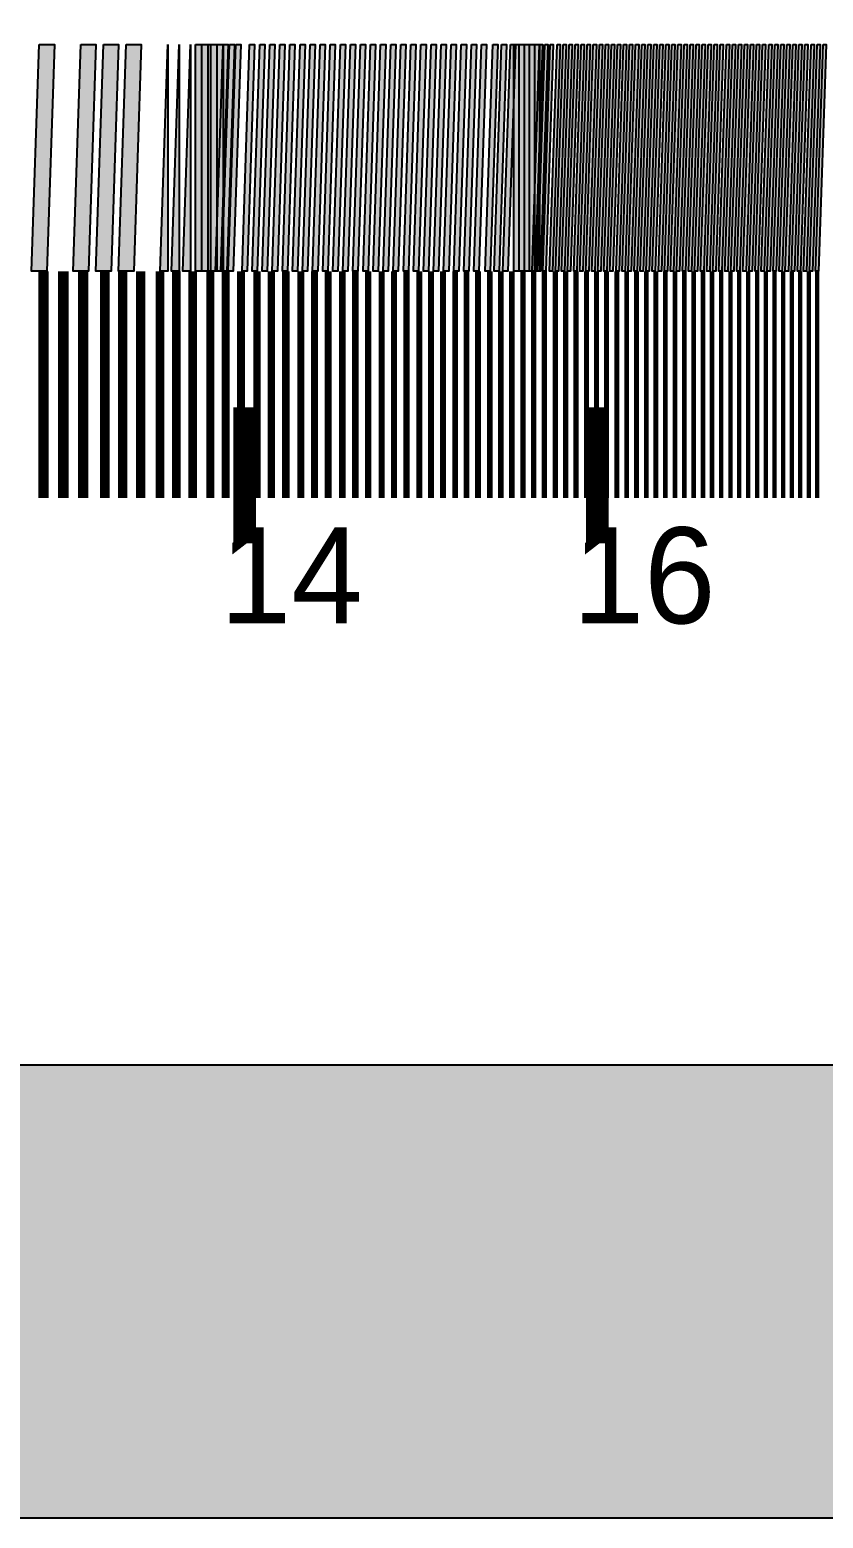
# Model space of a CAD drawing. Header units: millimetres. Extents: x 0 to 420, y 0 to 297.
# Drawn here: x 165.7 to 209, y 0 to 81.2 of the extents above; entities that cross this region are included whole.
import ezdxf

# ---------------------------------------------------------------- set-up
doc = ezdxf.new("R2010")
doc.units = ezdxf.units.MM
for name, color, linetype in [('FRAME', 7, 'Continuous'), ('GLUE', 1, 'Continuous'), ('LABELS', 7, 'Continuous'), ('PERIPHERY', 7, 'Continuous')]:
    doc.layers.add(name, color=color, linetype=linetype)

msp = doc.modelspace()

# ---------------------------------------------------------------- hatches: boundary and pattern name
at = {"layer": 'FRAME', "true_color": 0x000000}
h = msp.add_hatch(color=7, dxfattribs=at)
h.dxf.hatch_style = 1
h.paths.add_polyline_path([(0, 24.75), (250.753, 24.75), (250.753, 0), (0, 0), (0, 24.75)])
at = {"layer": 'PERIPHERY', "true_color": 0x000000}
h = msp.add_hatch(color=7, dxfattribs=at)
h.dxf.hatch_style = 1
h.paths.add_polyline_path([(166.172, 80.438), (166.997, 80.438), (166.584, 68.062), (165.759, 68.062), (166.172, 80.438)])
h = msp.add_hatch(color=7, dxfattribs=at)
h.dxf.hatch_style = 1
h.paths.add_polyline_path([(168.441, 80.438), (169.266, 80.438), (168.853, 68.062), (168.028, 68.062), (168.441, 80.438)])
h = msp.add_hatch(color=7, dxfattribs=at)
h.dxf.hatch_style = 1
h.paths.add_polyline_path([(169.678, 80.438), (170.503, 80.438), (170.091, 68.062), (169.266, 68.062), (169.678, 80.438)])
h = msp.add_hatch(color=7, dxfattribs=at)
h.dxf.hatch_style = 1
h.paths.add_polyline_path([(170.916, 80.438), (171.741, 80.438), (171.328, 68.062), (170.503, 68.062), (170.916, 80.438)])
h = msp.add_hatch(color=7, dxfattribs=at)
h.dxf.hatch_style = 1
h.paths.add_polyline_path([(173.184, 80.438), (173.184, 68.062), (172.772, 68.062), (173.184, 80.438)])
h = msp.add_hatch(color=7, dxfattribs=at)
h.dxf.hatch_style = 1
h.paths.add_polyline_path([(173.803, 80.438), (173.803, 68.062), (173.391, 68.062), (173.803, 80.438)])
h = msp.add_hatch(color=7, dxfattribs=at)
h.dxf.hatch_style = 1
h.paths.add_polyline_path([(174.422, 80.438), (174.422, 68.062), (174.009, 68.062), (174.422, 80.438)])
h = msp.add_hatch(color=7, dxfattribs=at)
h.dxf.hatch_style = 1
h.paths.add_polyline_path([(174.697, 80.438), (175.522, 80.438), (175.522, 68.062), (174.697, 68.062), (174.697, 80.438)])
h = msp.add_hatch(color=7, dxfattribs=at)
h.dxf.hatch_style = 1
h.paths.add_polyline_path([(175.041, 80.438), (175.866, 80.438), (175.866, 68.062), (175.041, 68.062), (175.041, 80.438)])
h = msp.add_hatch(color=7, dxfattribs=at)
h.dxf.hatch_style = 1
h.paths.add_polyline_path([(175.384, 80.438), (176.209, 80.438), (176.209, 68.062), (175.384, 68.062), (175.384, 80.438)])
h = msp.add_hatch(color=7, dxfattribs=at)
h.dxf.hatch_style = 1
h.paths.add_polyline_path([(176.209, 80.438), (176.484, 80.438), (176.072, 68.062), (175.797, 68.062), (176.209, 80.438)])
h = msp.add_hatch(color=7, dxfattribs=at)
h.dxf.hatch_style = 1
h.paths.add_polyline_path([(176.553, 80.438), (176.828, 80.438), (176.416, 68.062), (176.141, 68.062), (176.553, 80.438)])
h = msp.add_hatch(color=7, dxfattribs=at)
h.dxf.hatch_style = 1
h.paths.add_polyline_path([(176.897, 80.438), (177.172, 80.438), (176.759, 68.062), (176.484, 68.062), (176.897, 80.438)])
h = msp.add_hatch(color=7, dxfattribs=at)
h.dxf.hatch_style = 1
h.paths.add_polyline_path([(177.653, 80.438), (177.928, 80.438), (177.515, 68.062), (177.24, 68.062), (177.653, 80.438)])
h = msp.add_hatch(color=7, dxfattribs=at)
h.dxf.hatch_style = 1
h.paths.add_polyline_path([(178.203, 80.438), (178.478, 80.438), (178.065, 68.062), (177.79, 68.062), (178.203, 80.438)])
h = msp.add_hatch(color=7, dxfattribs=at)
h.dxf.hatch_style = 1
h.paths.add_polyline_path([(178.753, 80.438), (179.028, 80.438), (178.615, 68.062), (178.34, 68.062), (178.753, 80.438)])
h = msp.add_hatch(color=7, dxfattribs=at)
h.dxf.hatch_style = 1
h.paths.add_polyline_path([(179.303, 80.438), (179.578, 80.438), (179.166, 68.062), (178.89, 68.062), (179.303, 80.438)])
h = msp.add_hatch(color=7, dxfattribs=at)
h.dxf.hatch_style = 1
h.paths.add_polyline_path([(179.853, 80.438), (180.128, 80.438), (179.716, 68.062), (179.441, 68.062), (179.853, 80.438)])
h = msp.add_hatch(color=7, dxfattribs=at)
h.dxf.hatch_style = 1
h.paths.add_polyline_path([(180.403, 80.438), (180.678, 80.438), (180.266, 68.062), (179.991, 68.062), (180.403, 80.438)])
h = msp.add_hatch(color=7, dxfattribs=at)
h.dxf.hatch_style = 1
h.paths.add_polyline_path([(180.953, 80.438), (181.228, 80.438), (180.816, 68.062), (180.541, 68.062), (180.953, 80.438)])
h = msp.add_hatch(color=7, dxfattribs=at)
h.dxf.hatch_style = 1
h.paths.add_polyline_path([(181.503, 80.438), (181.778, 80.438), (181.366, 68.062), (181.091, 68.062), (181.503, 80.438)])
h = msp.add_hatch(color=7, dxfattribs=at)
h.dxf.hatch_style = 1
h.paths.add_polyline_path([(182.054, 80.438), (182.329, 80.438), (181.916, 68.062), (181.641, 68.062), (182.054, 80.438)])
h = msp.add_hatch(color=7, dxfattribs=at)
h.dxf.hatch_style = 1
h.paths.add_polyline_path([(182.604, 80.438), (182.879, 80.438), (182.466, 68.062), (182.191, 68.062), (182.604, 80.438)])
h = msp.add_hatch(color=7, dxfattribs=at)
h.dxf.hatch_style = 1
h.paths.add_polyline_path([(183.154, 80.438), (183.429, 80.438), (183.016, 68.062), (182.741, 68.062), (183.154, 80.438)])
h = msp.add_hatch(color=7, dxfattribs=at)
h.dxf.hatch_style = 1
h.paths.add_polyline_path([(183.704, 80.438), (183.979, 80.438), (183.566, 68.062), (183.291, 68.062), (183.704, 80.438)])
h = msp.add_hatch(color=7, dxfattribs=at)
h.dxf.hatch_style = 1
h.paths.add_polyline_path([(184.254, 80.438), (184.529, 80.438), (184.116, 68.062), (183.841, 68.062), (184.254, 80.438)])
h = msp.add_hatch(color=7, dxfattribs=at)
h.dxf.hatch_style = 1
h.paths.add_polyline_path([(184.803, 80.438), (185.078, 80.438), (184.666, 68.062), (184.391, 68.062), (184.803, 80.438)])
h = msp.add_hatch(color=7, dxfattribs=at)
h.dxf.hatch_style = 1
h.paths.add_polyline_path([(185.353, 80.438), (185.628, 80.438), (185.216, 68.062), (184.941, 68.062), (185.353, 80.438)])
h = msp.add_hatch(color=7, dxfattribs=at)
h.dxf.hatch_style = 1
h.paths.add_polyline_path([(185.904, 80.438), (186.179, 80.438), (185.766, 68.062), (185.491, 68.062), (185.904, 80.438)])
h = msp.add_hatch(color=7, dxfattribs=at)
h.dxf.hatch_style = 1
h.paths.add_polyline_path([(186.454, 80.438), (186.729, 80.438), (186.316, 68.062), (186.041, 68.062), (186.454, 80.438)])
h = msp.add_hatch(color=7, dxfattribs=at)
h.dxf.hatch_style = 1
h.paths.add_polyline_path([(187.004, 80.438), (187.279, 80.438), (186.866, 68.062), (186.591, 68.062), (187.004, 80.438)])
h = msp.add_hatch(color=7, dxfattribs=at)
h.dxf.hatch_style = 1
h.paths.add_polyline_path([(187.554, 80.438), (187.829, 80.438), (187.416, 68.062), (187.141, 68.062), (187.554, 80.438)])
h = msp.add_hatch(color=7, dxfattribs=at)
h.dxf.hatch_style = 1
h.paths.add_polyline_path([(188.104, 80.438), (188.379, 80.438), (187.966, 68.062), (187.691, 68.062), (188.104, 80.438)])
h = msp.add_hatch(color=7, dxfattribs=at)
h.dxf.hatch_style = 1
h.paths.add_polyline_path([(188.654, 80.438), (188.929, 80.438), (188.516, 68.062), (188.241, 68.062), (188.654, 80.438)])
h = msp.add_hatch(color=7, dxfattribs=at)
h.dxf.hatch_style = 1
h.paths.add_polyline_path([(189.204, 80.438), (189.479, 80.438), (189.066, 68.062), (188.791, 68.062), (189.204, 80.438)])
h = msp.add_hatch(color=7, dxfattribs=at)
h.dxf.hatch_style = 1
h.paths.add_polyline_path([(189.753, 80.438), (190.029, 80.438), (189.616, 68.062), (189.341, 68.062), (189.753, 80.438)])
h = msp.add_hatch(color=7, dxfattribs=at)
h.dxf.hatch_style = 1
h.paths.add_polyline_path([(190.303, 80.438), (190.578, 80.438), (190.166, 68.062), (189.891, 68.062), (190.303, 80.438)])
h = msp.add_hatch(color=7, dxfattribs=at)
h.dxf.hatch_style = 1
h.paths.add_polyline_path([(190.923, 80.438), (191.198, 80.438), (190.785, 68.062), (190.51, 68.062), (190.923, 80.438)])
h = msp.add_hatch(color=7, dxfattribs=at)
h.dxf.hatch_style = 1
h.paths.add_polyline_path([(191.404, 80.438), (191.679, 80.438), (191.266, 68.062), (190.991, 68.062), (191.404, 80.438)])
h = msp.add_hatch(color=7, dxfattribs=at)
h.dxf.hatch_style = 1
h.paths.add_polyline_path([(191.885, 80.438), (192.16, 80.438), (191.747, 68.062), (191.472, 68.062), (191.885, 80.438)])
h = msp.add_hatch(color=7, dxfattribs=at)
h.dxf.hatch_style = 1
h.paths.add_polyline_path([(192.077, 80.438), (192.902, 80.438), (192.902, 68.062), (192.077, 68.062), (192.077, 80.438)])
h = msp.add_hatch(color=7, dxfattribs=at)
h.dxf.hatch_style = 1
h.paths.add_polyline_path([(192.366, 80.438), (193.191, 80.438), (193.191, 68.062), (192.366, 68.062), (192.366, 80.438)])
h = msp.add_hatch(color=7, dxfattribs=at)
h.dxf.hatch_style = 1
h.paths.add_polyline_path([(192.655, 80.438), (193.479, 80.438), (193.479, 68.062), (192.655, 68.062), (192.655, 80.438)])
h = msp.add_hatch(color=7, dxfattribs=at)
h.dxf.hatch_style = 1
h.paths.add_polyline_path([(193.479, 80.438), (193.644, 80.438), (193.232, 68.062), (193.067, 68.062), (193.479, 80.438)])
h = msp.add_hatch(color=7, dxfattribs=at)
h.dxf.hatch_style = 1
h.paths.add_polyline_path([(193.768, 80.438), (193.933, 80.438), (193.521, 68.062), (193.356, 68.062), (193.768, 80.438)])
h = msp.add_hatch(color=7, dxfattribs=at)
h.dxf.hatch_style = 1
h.paths.add_polyline_path([(194.057, 80.438), (194.222, 80.438), (193.81, 68.062), (193.645, 68.062), (194.057, 80.438)])
h = msp.add_hatch(color=7, dxfattribs=at)
h.dxf.hatch_style = 1
h.paths.add_polyline_path([(194.428, 80.438), (194.593, 80.438), (194.181, 68.062), (194.016, 68.062), (194.428, 80.438)])
h = msp.add_hatch(color=7, dxfattribs=at)
h.dxf.hatch_style = 1
h.paths.add_polyline_path([(194.758, 80.438), (194.923, 80.438), (194.511, 68.062), (194.346, 68.062), (194.758, 80.438)])
h = msp.add_hatch(color=7, dxfattribs=at)
h.dxf.hatch_style = 1
h.paths.add_polyline_path([(195.088, 80.438), (195.253, 80.438), (194.841, 68.062), (194.676, 68.062), (195.088, 80.438)])
h = msp.add_hatch(color=7, dxfattribs=at)
h.dxf.hatch_style = 1
h.paths.add_polyline_path([(195.418, 80.438), (195.583, 80.438), (195.171, 68.062), (195.006, 68.062), (195.418, 80.438)])
h = msp.add_hatch(color=7, dxfattribs=at)
h.dxf.hatch_style = 1
h.paths.add_polyline_path([(195.748, 80.438), (195.913, 80.438), (195.501, 68.062), (195.336, 68.062), (195.748, 80.438)])
h = msp.add_hatch(color=7, dxfattribs=at)
h.dxf.hatch_style = 1
h.paths.add_polyline_path([(196.078, 80.438), (196.243, 80.438), (195.831, 68.062), (195.666, 68.062), (196.078, 80.438)])
h = msp.add_hatch(color=7, dxfattribs=at)
h.dxf.hatch_style = 1
h.paths.add_polyline_path([(196.408, 80.438), (196.573, 80.438), (196.16, 68.062), (195.995, 68.062), (196.408, 80.438)])
h = msp.add_hatch(color=7, dxfattribs=at)
h.dxf.hatch_style = 1
h.paths.add_polyline_path([(196.738, 80.438), (196.903, 80.438), (196.49, 68.062), (196.325, 68.062), (196.738, 80.438)])
h = msp.add_hatch(color=7, dxfattribs=at)
h.dxf.hatch_style = 1
h.paths.add_polyline_path([(197.068, 80.438), (197.233, 80.438), (196.82, 68.062), (196.655, 68.062), (197.068, 80.438)])
h = msp.add_hatch(color=7, dxfattribs=at)
h.dxf.hatch_style = 1
h.paths.add_polyline_path([(197.398, 80.438), (197.563, 80.438), (197.151, 68.062), (196.986, 68.062), (197.398, 80.438)])
h = msp.add_hatch(color=7, dxfattribs=at)
h.dxf.hatch_style = 1
h.paths.add_polyline_path([(197.728, 80.438), (197.893, 80.438), (197.481, 68.062), (197.316, 68.062), (197.728, 80.438)])
h = msp.add_hatch(color=7, dxfattribs=at)
h.dxf.hatch_style = 1
h.paths.add_polyline_path([(198.058, 80.438), (198.223, 80.438), (197.811, 68.062), (197.646, 68.062), (198.058, 80.438)])
h = msp.add_hatch(color=7, dxfattribs=at)
h.dxf.hatch_style = 1
h.paths.add_polyline_path([(198.388, 80.438), (198.553, 80.438), (198.141, 68.062), (197.976, 68.062), (198.388, 80.438)])
h = msp.add_hatch(color=7, dxfattribs=at)
h.dxf.hatch_style = 1
h.paths.add_polyline_path([(198.718, 80.438), (198.883, 80.438), (198.47, 68.062), (198.306, 68.062), (198.718, 80.438)])
h = msp.add_hatch(color=7, dxfattribs=at)
h.dxf.hatch_style = 1
h.paths.add_polyline_path([(199.048, 80.438), (199.213, 80.438), (198.8, 68.062), (198.636, 68.062), (199.048, 80.438)])
h = msp.add_hatch(color=7, dxfattribs=at)
h.dxf.hatch_style = 1
h.paths.add_polyline_path([(199.378, 80.438), (199.543, 80.438), (199.131, 68.062), (198.966, 68.062), (199.378, 80.438)])
h = msp.add_hatch(color=7, dxfattribs=at)
h.dxf.hatch_style = 1
h.paths.add_polyline_path([(199.708, 80.438), (199.873, 80.438), (199.461, 68.062), (199.296, 68.062), (199.708, 80.438)])
h = msp.add_hatch(color=7, dxfattribs=at)
h.dxf.hatch_style = 1
h.paths.add_polyline_path([(200.038, 80.438), (200.203, 80.438), (199.791, 68.062), (199.626, 68.062), (200.038, 80.438)])
h = msp.add_hatch(color=7, dxfattribs=at)
h.dxf.hatch_style = 1
h.paths.add_polyline_path([(200.369, 80.438), (200.534, 80.438), (200.121, 68.062), (199.956, 68.062), (200.369, 80.438)])
h = msp.add_hatch(color=7, dxfattribs=at)
h.dxf.hatch_style = 1
h.paths.add_polyline_path([(200.698, 80.438), (200.864, 80.438), (200.451, 68.062), (200.286, 68.062), (200.698, 80.438)])
h = msp.add_hatch(color=7, dxfattribs=at)
h.dxf.hatch_style = 1
h.paths.add_polyline_path([(201.028, 80.438), (201.193, 80.438), (200.781, 68.062), (200.616, 68.062), (201.028, 80.438)])
h = msp.add_hatch(color=7, dxfattribs=at)
h.dxf.hatch_style = 1
h.paths.add_polyline_path([(201.358, 80.438), (201.523, 80.438), (201.111, 68.062), (200.946, 68.062), (201.358, 80.438)])
h = msp.add_hatch(color=7, dxfattribs=at)
h.dxf.hatch_style = 1
h.paths.add_polyline_path([(201.688, 80.438), (201.853, 80.438), (201.441, 68.062), (201.276, 68.062), (201.688, 80.438)])
h = msp.add_hatch(color=7, dxfattribs=at)
h.dxf.hatch_style = 1
h.paths.add_polyline_path([(202.018, 80.438), (202.183, 80.438), (201.77, 68.062), (201.606, 68.062), (202.018, 80.438)])
h = msp.add_hatch(color=7, dxfattribs=at)
h.dxf.hatch_style = 1
h.paths.add_polyline_path([(202.348, 80.438), (202.513, 80.438), (202.101, 68.062), (201.936, 68.062), (202.348, 80.438)])
h = msp.add_hatch(color=7, dxfattribs=at)
h.dxf.hatch_style = 1
h.paths.add_polyline_path([(202.678, 80.438), (202.843, 80.438), (202.431, 68.062), (202.266, 68.062), (202.678, 80.438)])
h = msp.add_hatch(color=7, dxfattribs=at)
h.dxf.hatch_style = 1
h.paths.add_polyline_path([(203.008, 80.438), (203.173, 80.438), (202.761, 68.062), (202.596, 68.062), (203.008, 80.438)])
h = msp.add_hatch(color=7, dxfattribs=at)
h.dxf.hatch_style = 1
h.paths.add_polyline_path([(203.338, 80.438), (203.503, 80.438), (203.091, 68.062), (202.926, 68.062), (203.338, 80.438)])
h = msp.add_hatch(color=7, dxfattribs=at)
h.dxf.hatch_style = 1
h.paths.add_polyline_path([(203.668, 80.438), (203.833, 80.438), (203.421, 68.062), (203.255, 68.062), (203.668, 80.438)])
h = msp.add_hatch(color=7, dxfattribs=at)
h.dxf.hatch_style = 1
h.paths.add_polyline_path([(203.998, 80.438), (204.163, 80.438), (203.75, 68.062), (203.585, 68.062), (203.998, 80.438)])
h = msp.add_hatch(color=7, dxfattribs=at)
h.dxf.hatch_style = 1
h.paths.add_polyline_path([(204.328, 80.438), (204.493, 80.438), (204.081, 68.062), (203.916, 68.062), (204.328, 80.438)])
h = msp.add_hatch(color=7, dxfattribs=at)
h.dxf.hatch_style = 1
h.paths.add_polyline_path([(204.658, 80.438), (204.823, 80.438), (204.411, 68.062), (204.246, 68.062), (204.658, 80.438)])
h = msp.add_hatch(color=7, dxfattribs=at)
h.dxf.hatch_style = 1
h.paths.add_polyline_path([(204.988, 80.438), (205.153, 80.438), (204.741, 68.062), (204.576, 68.062), (204.988, 80.438)])
h = msp.add_hatch(color=7, dxfattribs=at)
h.dxf.hatch_style = 1
h.paths.add_polyline_path([(205.318, 80.438), (205.483, 80.438), (205.07, 68.062), (204.905, 68.062), (205.318, 80.438)])
h = msp.add_hatch(color=7, dxfattribs=at)
h.dxf.hatch_style = 1
h.paths.add_polyline_path([(205.648, 80.438), (205.813, 80.438), (205.4, 68.062), (205.235, 68.062), (205.648, 80.438)])
h = msp.add_hatch(color=7, dxfattribs=at)
h.dxf.hatch_style = 1
h.paths.add_polyline_path([(205.978, 80.438), (206.143, 80.438), (205.73, 68.062), (205.565, 68.062), (205.978, 80.438)])
h = msp.add_hatch(color=7, dxfattribs=at)
h.dxf.hatch_style = 1
h.paths.add_polyline_path([(206.308, 80.438), (206.473, 80.438), (206.061, 68.062), (205.895, 68.062), (206.308, 80.438)])
h = msp.add_hatch(color=7, dxfattribs=at)
h.dxf.hatch_style = 1
h.paths.add_polyline_path([(206.638, 80.438), (206.803, 80.438), (206.391, 68.062), (206.225, 68.062), (206.638, 80.438)])
h = msp.add_hatch(color=7, dxfattribs=at)
h.dxf.hatch_style = 1
h.paths.add_polyline_path([(206.968, 80.438), (207.133, 80.438), (206.721, 68.062), (206.555, 68.062), (206.968, 80.438)])
h = msp.add_hatch(color=7, dxfattribs=at)
h.dxf.hatch_style = 1
h.paths.add_polyline_path([(207.298, 80.438), (207.463, 80.438), (207.051, 68.062), (206.886, 68.062), (207.298, 80.438)])
h = msp.add_hatch(color=7, dxfattribs=at)
h.dxf.hatch_style = 1
h.paths.add_polyline_path([(207.628, 80.438), (207.793, 80.438), (207.381, 68.062), (207.216, 68.062), (207.628, 80.438)])
h = msp.add_hatch(color=7, dxfattribs=at)
h.dxf.hatch_style = 1
h.paths.add_polyline_path([(207.958, 80.438), (208.123, 80.438), (207.711, 68.062), (207.545, 68.062), (207.958, 80.438)])
h = msp.add_hatch(color=7, dxfattribs=at)
h.dxf.hatch_style = 1
h.paths.add_polyline_path([(208.288, 80.438), (208.453, 80.438), (208.041, 68.062), (207.875, 68.062), (208.288, 80.438)])
h = msp.add_hatch(color=7, dxfattribs=at)
h.dxf.hatch_style = 1
h.paths.add_polyline_path([(208.618, 80.438), (208.783, 80.438), (208.37, 68.062), (208.205, 68.062), (208.618, 80.438)])
h = msp.add_hatch(color=7, dxfattribs=at)
h.dxf.hatch_style = 1
h.paths.add_polyline_path([(208.948, 80.438), (209.113, 80.438), (208.7, 68.062), (208.535, 68.062), (208.948, 80.438)])

# ---------------------------------------------------------------- linework, layer by layer
at = {"layer": 'FRAME', "color": 250}
msp.add_lwpolyline([(0, 24.75), (250.753, 24.75), (250.753, 0), (0, 0), (0, 24.75)], close=True, dxfattribs=at)
at = {"layer": 'FRAME', "color": 250, "true_color": 0x000000}
for points in [[(0, 24.75), (0, 0), (250.753, 0)], [(250.753, 0), (250.753, 24.75), (0, 24.75)]]:
    msp.add_solid(points, dxfattribs=at)
at = {"layer": 'GLUE', "color": 1, "lineweight": 18}
msp.add_lwpolyline([(0, 0), (420, 0), (420, 297), (0, 297), (0, 0)], dxfattribs=at)
at = {"layer": 'PERIPHERY', "color": 250}
for points in [[(166.172, 80.438), (166.997, 80.438), (166.584, 68.062), (165.759, 68.062), (166.172, 80.438)], [(168.441, 80.438), (169.266, 80.438), (168.853, 68.062), (168.028, 68.062), (168.441, 80.438)], [(169.678, 80.438), (170.503, 80.438), (170.091, 68.062), (169.266, 68.062), (169.678, 80.438)], [(170.916, 80.438), (171.741, 80.438), (171.328, 68.062), (170.503, 68.062), (170.916, 80.438)], [(173.184, 80.438), (173.184, 68.062), (172.772, 68.062), (173.184, 80.438)], [(173.803, 80.438), (173.803, 68.062), (173.391, 68.062), (173.803, 80.438)], [(174.422, 80.438), (174.422, 68.062), (174.009, 68.062), (174.422, 80.438)], [(174.697, 80.438), (175.522, 80.438), (175.522, 68.062), (174.697, 68.062), (174.697, 80.438)], [(175.041, 80.438), (175.866, 80.438), (175.866, 68.062), (175.041, 68.062), (175.041, 80.438)], [(175.384, 80.438), (176.209, 80.438), (176.209, 68.062), (175.384, 68.062), (175.384, 80.438)], [(176.209, 80.438), (176.484, 80.438), (176.072, 68.062), (175.797, 68.062), (176.209, 80.438)], [(176.553, 80.438), (176.828, 80.438), (176.416, 68.062), (176.141, 68.062), (176.553, 80.438)], [(176.897, 80.438), (177.172, 80.438), (176.759, 68.062), (176.484, 68.062), (176.897, 80.438)], [(177.653, 80.438), (177.928, 80.438), (177.515, 68.062), (177.24, 68.062), (177.653, 80.438)], [(178.203, 80.438), (178.478, 80.438), (178.065, 68.062), (177.79, 68.062), (178.203, 80.438)], [(178.753, 80.438), (179.028, 80.438), (178.615, 68.062), (178.34, 68.062), (178.753, 80.438)], [(179.303, 80.438), (179.578, 80.438), (179.166, 68.062), (178.89, 68.062), (179.303, 80.438)], [(179.853, 80.438), (180.128, 80.438), (179.716, 68.062), (179.441, 68.062), (179.853, 80.438)], [(180.403, 80.438), (180.678, 80.438), (180.266, 68.062), (179.991, 68.062), (180.403, 80.438)], [(180.953, 80.438), (181.228, 80.438), (180.816, 68.062), (180.541, 68.062), (180.953, 80.438)], [(181.503, 80.438), (181.778, 80.438), (181.366, 68.062), (181.091, 68.062), (181.503, 80.438)], [(182.054, 80.438), (182.329, 80.438), (181.916, 68.062), (181.641, 68.062), (182.054, 80.438)], [(182.604, 80.438), (182.879, 80.438), (182.466, 68.062), (182.191, 68.062), (182.604, 80.438)], [(183.154, 80.438), (183.429, 80.438), (183.016, 68.062), (182.741, 68.062), (183.154, 80.438)], [(183.704, 80.438), (183.979, 80.438), (183.566, 68.062), (183.291, 68.062), (183.704, 80.438)], [(184.254, 80.438), (184.529, 80.438), (184.116, 68.062), (183.841, 68.062), (184.254, 80.438)], [(184.803, 80.438), (185.078, 80.438), (184.666, 68.062), (184.391, 68.062), (184.803, 80.438)], [(185.353, 80.438), (185.628, 80.438), (185.216, 68.062), (184.941, 68.062), (185.353, 80.438)], [(185.904, 80.438), (186.179, 80.438), (185.766, 68.062), (185.491, 68.062), (185.904, 80.438)], [(186.454, 80.438), (186.729, 80.438), (186.316, 68.062), (186.041, 68.062), (186.454, 80.438)], [(187.004, 80.438), (187.279, 80.438), (186.866, 68.062), (186.591, 68.062), (187.004, 80.438)], [(187.554, 80.438), (187.829, 80.438), (187.416, 68.062), (187.141, 68.062), (187.554, 80.438)], [(188.104, 80.438), (188.379, 80.438), (187.966, 68.062), (187.691, 68.062), (188.104, 80.438)], [(188.654, 80.438), (188.929, 80.438), (188.516, 68.062), (188.241, 68.062), (188.654, 80.438)], [(189.204, 80.438), (189.479, 80.438), (189.066, 68.062), (188.791, 68.062), (189.204, 80.438)], [(189.753, 80.438), (190.029, 80.438), (189.616, 68.062), (189.341, 68.062), (189.753, 80.438)], [(190.303, 80.438), (190.578, 80.438), (190.166, 68.062), (189.891, 68.062), (190.303, 80.438)], [(190.923, 80.438), (191.198, 80.438), (190.785, 68.062), (190.51, 68.062), (190.923, 80.438)], [(191.404, 80.438), (191.679, 80.438), (191.266, 68.062), (190.991, 68.062), (191.404, 80.438)], [(191.885, 80.438), (192.16, 80.438), (191.747, 68.062), (191.472, 68.062), (191.885, 80.438)], [(192.077, 80.438), (192.902, 80.438), (192.902, 68.062), (192.077, 68.062), (192.077, 80.438)], [(192.366, 80.438), (193.191, 80.438), (193.191, 68.062), (192.366, 68.062), (192.366, 80.438)], [(192.655, 80.438), (193.479, 80.438), (193.479, 68.062), (192.655, 68.062), (192.655, 80.438)], [(193.479, 80.438), (193.644, 80.438), (193.232, 68.062), (193.067, 68.062), (193.479, 80.438)], [(193.768, 80.438), (193.933, 80.438), (193.521, 68.062), (193.356, 68.062), (193.768, 80.438)], [(194.057, 80.438), (194.222, 80.438), (193.81, 68.062), (193.645, 68.062), (194.057, 80.438)], [(194.428, 80.438), (194.593, 80.438), (194.181, 68.062), (194.016, 68.062), (194.428, 80.438)], [(194.758, 80.438), (194.923, 80.438), (194.511, 68.062), (194.346, 68.062), (194.758, 80.438)], [(195.088, 80.438), (195.253, 80.438), (194.841, 68.062), (194.676, 68.062), (195.088, 80.438)], [(195.418, 80.438), (195.583, 80.438), (195.171, 68.062), (195.006, 68.062), (195.418, 80.438)], [(195.748, 80.438), (195.913, 80.438), (195.501, 68.062), (195.336, 68.062), (195.748, 80.438)], [(196.078, 80.438), (196.243, 80.438), (195.831, 68.062), (195.666, 68.062), (196.078, 80.438)], [(196.408, 80.438), (196.573, 80.438), (196.16, 68.062), (195.995, 68.062), (196.408, 80.438)], [(196.738, 80.438), (196.903, 80.438), (196.49, 68.062), (196.325, 68.062), (196.738, 80.438)], [(197.068, 80.438), (197.233, 80.438), (196.82, 68.062), (196.655, 68.062), (197.068, 80.438)], [(197.398, 80.438), (197.563, 80.438), (197.151, 68.062), (196.986, 68.062), (197.398, 80.438)], [(197.728, 80.438), (197.893, 80.438), (197.481, 68.062), (197.316, 68.062), (197.728, 80.438)], [(198.058, 80.438), (198.223, 80.438), (197.811, 68.062), (197.646, 68.062), (198.058, 80.438)], [(198.388, 80.438), (198.553, 80.438), (198.141, 68.062), (197.976, 68.062), (198.388, 80.438)], [(198.718, 80.438), (198.883, 80.438), (198.47, 68.062), (198.306, 68.062), (198.718, 80.438)], [(199.048, 80.438), (199.213, 80.438), (198.8, 68.062), (198.636, 68.062), (199.048, 80.438)], [(199.378, 80.438), (199.543, 80.438), (199.131, 68.062), (198.966, 68.062), (199.378, 80.438)], [(199.708, 80.438), (199.873, 80.438), (199.461, 68.062), (199.296, 68.062), (199.708, 80.438)], [(200.038, 80.438), (200.203, 80.438), (199.791, 68.062), (199.626, 68.062), (200.038, 80.438)], [(200.369, 80.438), (200.534, 80.438), (200.121, 68.062), (199.956, 68.062), (200.369, 80.438)], [(200.698, 80.438), (200.864, 80.438), (200.451, 68.062), (200.286, 68.062), (200.698, 80.438)], [(201.028, 80.438), (201.193, 80.438), (200.781, 68.062), (200.616, 68.062), (201.028, 80.438)], [(201.358, 80.438), (201.523, 80.438), (201.111, 68.062), (200.946, 68.062), (201.358, 80.438)], [(201.688, 80.438), (201.853, 80.438), (201.441, 68.062), (201.276, 68.062), (201.688, 80.438)], [(202.018, 80.438), (202.183, 80.438), (201.77, 68.062), (201.606, 68.062), (202.018, 80.438)], [(202.348, 80.438), (202.513, 80.438), (202.101, 68.062), (201.936, 68.062), (202.348, 80.438)], [(202.678, 80.438), (202.843, 80.438), (202.431, 68.062), (202.266, 68.062), (202.678, 80.438)], [(203.008, 80.438), (203.173, 80.438), (202.761, 68.062), (202.596, 68.062), (203.008, 80.438)], [(203.338, 80.438), (203.503, 80.438), (203.091, 68.062), (202.926, 68.062), (203.338, 80.438)], [(203.668, 80.438), (203.833, 80.438), (203.421, 68.062), (203.255, 68.062), (203.668, 80.438)], [(203.998, 80.438), (204.163, 80.438), (203.75, 68.062), (203.585, 68.062), (203.998, 80.438)], [(204.328, 80.438), (204.493, 80.438), (204.081, 68.062), (203.916, 68.062), (204.328, 80.438)], [(204.658, 80.438), (204.823, 80.438), (204.411, 68.062), (204.246, 68.062), (204.658, 80.438)], [(204.988, 80.438), (205.153, 80.438), (204.741, 68.062), (204.576, 68.062), (204.988, 80.438)], [(205.318, 80.438), (205.483, 80.438), (205.07, 68.062), (204.905, 68.062), (205.318, 80.438)], [(205.648, 80.438), (205.813, 80.438), (205.4, 68.062), (205.235, 68.062), (205.648, 80.438)], [(205.978, 80.438), (206.143, 80.438), (205.73, 68.062), (205.565, 68.062), (205.978, 80.438)], [(206.308, 80.438), (206.473, 80.438), (206.061, 68.062), (205.895, 68.062), (206.308, 80.438)], [(206.638, 80.438), (206.803, 80.438), (206.391, 68.062), (206.225, 68.062), (206.638, 80.438)], [(206.968, 80.438), (207.133, 80.438), (206.721, 68.062), (206.555, 68.062), (206.968, 80.438)], [(207.298, 80.438), (207.463, 80.438), (207.051, 68.062), (206.886, 68.062), (207.298, 80.438)], [(207.628, 80.438), (207.793, 80.438), (207.381, 68.062), (207.216, 68.062), (207.628, 80.438)], [(207.958, 80.438), (208.123, 80.438), (207.711, 68.062), (207.545, 68.062), (207.958, 80.438)], [(208.288, 80.438), (208.453, 80.438), (208.041, 68.062), (207.875, 68.062), (208.288, 80.438)], [(208.618, 80.438), (208.783, 80.438), (208.37, 68.062), (208.205, 68.062), (208.618, 80.438)], [(208.948, 80.438), (209.113, 80.438), (208.7, 68.062), (208.535, 68.062), (208.948, 80.438)]]:
    msp.add_lwpolyline(points, close=True, dxfattribs=at)
at = {"layer": 'PERIPHERY', "color": 250, "lineweight": 35}
for points, const_width in [([(166.405, 68.062), (166.405, 55.687)], 0.572), ([(167.485, 68.062), (167.485, 55.687)], 0.572), ([(168.566, 68.062), (168.566, 55.687)], 0.572), ([(169.752, 68.062), (169.752, 55.687)], 0.511), ([(170.727, 68.062), (170.727, 55.687)], 0.511), ([(171.703, 68.062), (171.703, 55.687)], 0.511), ([(172.757, 68.062), (172.757, 55.687)], 0.466), ([(173.653, 68.062), (173.653, 55.687)], 0.466), ([(174.55, 68.062), (174.55, 55.687)], 0.466), ([(175.509, 68.062), (175.509, 55.687)], 0.431), ([(176.343, 68.062), (176.343, 55.687)], 0.431), ([(177.177, 68.062), (177.177, 55.687)], 0.431), ([(178.062, 68.062), (178.062, 55.687)], 0.403), ([(178.845, 68.062), (178.845, 55.687)], 0.403), ([(179.628, 68.062), (179.628, 55.687)], 0.403), ([(180.454, 68.062), (180.454, 55.687)], 0.38), ([(181.195, 68.062), (181.195, 55.687)], 0.38), ([(181.936, 68.062), (181.936, 55.687)], 0.38), ([(182.713, 68.062), (182.713, 55.687)], 0.361), ([(183.418, 68.062), (183.418, 55.687)], 0.361), ([(184.123, 68.062), (184.123, 55.687)], 0.361), ([(184.859, 68.062), (184.859, 55.687)], 0.344), ([(185.532, 68.062), (185.532, 55.687)], 0.344), ([(186.206, 68.062), (186.206, 55.687)], 0.344), ([(186.907, 68.062), (186.907, 55.687)], 0.33), ([(187.553, 68.062), (187.553, 55.687)], 0.33), ([(188.199, 68.062), (188.199, 55.687)], 0.33), ([(188.87, 68.062), (188.87, 55.687)], 0.317), ([(189.492, 68.062), (189.492, 55.687)], 0.317), ([(190.114, 68.062), (190.114, 55.687)], 0.317), ([(190.757, 68.062), (190.757, 55.687)], 0.305), ([(191.357, 68.062), (191.357, 55.687)], 0.305), ([(191.958, 68.062), (191.958, 55.687)], 0.305), ([(192.577, 68.062), (192.577, 55.687)], 0.295), ([(193.158, 68.062), (193.158, 55.687)], 0.295), ([(193.738, 68.062), (193.738, 55.687)], 0.295), ([(194.336, 68.062), (194.336, 55.687)], 0.286), ([(194.899, 68.062), (194.899, 55.687)], 0.286), ([(195.462, 68.062), (195.462, 55.687)], 0.286), ([(196.041, 68.062), (196.041, 55.687)], 0.277), ([(196.588, 68.062), (196.588, 55.687)], 0.277), ([(197.134, 68.062), (197.134, 55.687)], 0.277), ([(197.695, 68.062), (197.695, 55.687)], 0.269), ([(198.227, 68.062), (198.227, 55.687)], 0.269), ([(198.759, 68.062), (198.759, 55.687)], 0.269), ([(199.305, 68.062), (199.305, 55.687)], 0.262), ([(199.822, 68.062), (199.822, 55.687)], 0.262), ([(200.34, 68.062), (200.34, 55.687)], 0.262), ([(200.87, 68.062), (200.87, 55.687)], 0.256), ([(201.376, 68.062), (201.376, 55.687)], 0.256), ([(201.881, 68.062), (201.881, 55.687)], 0.256), ([(202.398, 68.062), (202.398, 55.687)], 0.25), ([(202.891, 68.062), (202.891, 55.687)], 0.25), ([(203.385, 68.062), (203.385, 55.687)], 0.25), ([(203.89, 68.062), (203.89, 55.687)], 0.244), ([(204.372, 68.062), (204.372, 55.687)], 0.244), ([(204.854, 68.062), (204.854, 55.687)], 0.244), ([(205.347, 68.062), (205.347, 55.687)], 0.239), ([(205.819, 68.062), (205.819, 55.687)], 0.239), ([(206.29, 68.062), (206.29, 55.687)], 0.239), ([(206.772, 68.062), (206.772, 55.687)], 0.234), ([(207.234, 68.062), (207.234, 55.687)], 0.234), ([(207.697, 68.062), (207.697, 55.687)], 0.234), ([(208.168, 68.062), (208.168, 55.687)], 0.229), ([(208.621, 68.062), (208.621, 55.687)], 0.229), ([(177.378, 60.637), (177.378, 53.212)], 1.237), ([(196.628, 60.637), (196.628, 53.212)], 1.237)]:
    msp.add_lwpolyline(points, dxfattribs=dict(at, const_width=const_width))
at = {"layer": 'PERIPHERY', "color": 250, "true_color": 0x000000}
for points in [[(166.172, 80.438), (165.759, 68.062), (166.584, 68.062)], [(166.584, 68.062), (166.997, 80.438), (166.172, 80.438)], [(168.441, 80.438), (168.028, 68.062), (168.853, 68.062)], [(168.853, 68.062), (169.266, 80.438), (168.441, 80.438)], [(169.678, 80.438), (169.266, 68.062), (170.091, 68.062)], [(170.091, 68.062), (170.503, 80.438), (169.678, 80.438)], [(170.916, 80.438), (170.503, 68.062), (171.328, 68.062)], [(171.328, 68.062), (171.741, 80.438), (170.916, 80.438)], [(172.772, 68.062), (173.184, 68.062), (173.184, 80.438)], [(173.391, 68.062), (173.803, 68.062), (173.803, 80.438)], [(174.009, 68.062), (174.422, 68.062), (174.422, 80.438)], [(174.697, 80.438), (174.697, 68.062), (175.522, 68.062)], [(175.522, 68.062), (175.522, 80.438), (174.697, 80.438)], [(175.041, 80.438), (175.041, 68.062), (175.866, 68.062)], [(175.866, 68.062), (175.866, 80.438), (175.041, 80.438)], [(175.384, 80.438), (175.384, 68.062), (176.209, 68.062)], [(176.209, 68.062), (176.209, 80.438), (175.384, 80.438)], [(176.209, 80.438), (175.797, 68.062), (176.072, 68.062)], [(176.072, 68.062), (176.484, 80.438), (176.209, 80.438)], [(176.553, 80.438), (176.141, 68.062), (176.416, 68.062)], [(176.416, 68.062), (176.828, 80.438), (176.553, 80.438)], [(176.897, 80.438), (176.484, 68.062), (176.759, 68.062)], [(176.759, 68.062), (177.172, 80.438), (176.897, 80.438)], [(177.653, 80.438), (177.24, 68.062), (177.515, 68.062)], [(177.515, 68.062), (177.928, 80.438), (177.653, 80.438)], [(178.203, 80.438), (177.79, 68.062), (178.065, 68.062)], [(178.065, 68.062), (178.478, 80.438), (178.203, 80.438)], [(178.753, 80.438), (178.34, 68.062), (178.615, 68.062)], [(178.615, 68.062), (179.028, 80.438), (178.753, 80.438)], [(179.303, 80.438), (178.89, 68.062), (179.166, 68.062)], [(179.166, 68.062), (179.578, 80.438), (179.303, 80.438)], [(179.853, 80.438), (179.441, 68.062), (179.716, 68.062)], [(179.716, 68.062), (180.128, 80.438), (179.853, 80.438)], [(180.403, 80.438), (179.991, 68.062), (180.266, 68.062)], [(180.266, 68.062), (180.678, 80.438), (180.403, 80.438)], [(180.953, 80.438), (180.541, 68.062), (180.816, 68.062)], [(180.816, 68.062), (181.228, 80.438), (180.953, 80.438)], [(181.503, 80.438), (181.091, 68.062), (181.366, 68.062)], [(181.366, 68.062), (181.778, 80.438), (181.503, 80.438)], [(182.054, 80.438), (181.641, 68.062), (181.916, 68.062)], [(181.916, 68.062), (182.329, 80.438), (182.054, 80.438)], [(182.604, 80.438), (182.191, 68.062), (182.466, 68.062)], [(182.466, 68.062), (182.879, 80.438), (182.604, 80.438)], [(183.154, 80.438), (182.741, 68.062), (183.016, 68.062)], [(183.016, 68.062), (183.429, 80.438), (183.154, 80.438)], [(183.704, 80.438), (183.291, 68.062), (183.566, 68.062)], [(183.566, 68.062), (183.979, 80.438), (183.704, 80.438)], [(184.254, 80.438), (183.841, 68.062), (184.116, 68.062)], [(184.116, 68.062), (184.529, 80.438), (184.254, 80.438)], [(184.803, 80.438), (184.391, 68.062), (184.666, 68.062)], [(184.666, 68.062), (185.078, 80.438), (184.803, 80.438)], [(185.353, 80.438), (184.941, 68.062), (185.216, 68.062)], [(185.216, 68.062), (185.628, 80.438), (185.353, 80.438)], [(185.904, 80.438), (185.491, 68.062), (185.766, 68.062)], [(185.766, 68.062), (186.179, 80.438), (185.904, 80.438)], [(186.454, 80.438), (186.041, 68.062), (186.316, 68.062)], [(186.316, 68.062), (186.729, 80.438), (186.454, 80.438)], [(187.004, 80.438), (186.591, 68.062), (186.866, 68.062)], [(186.866, 68.062), (187.279, 80.438), (187.004, 80.438)], [(187.554, 80.438), (187.141, 68.062), (187.416, 68.062)], [(187.416, 68.062), (187.829, 80.438), (187.554, 80.438)], [(188.104, 80.438), (187.691, 68.062), (187.966, 68.062)], [(187.966, 68.062), (188.379, 80.438), (188.104, 80.438)], [(188.654, 80.438), (188.241, 68.062), (188.516, 68.062)], [(188.516, 68.062), (188.929, 80.438), (188.654, 80.438)], [(189.204, 80.438), (188.791, 68.062), (189.066, 68.062)], [(189.066, 68.062), (189.479, 80.438), (189.204, 80.438)], [(189.753, 80.438), (189.341, 68.062), (189.616, 68.062)], [(189.616, 68.062), (190.029, 80.438), (189.753, 80.438)], [(190.303, 80.438), (189.891, 68.062), (190.166, 68.062)], [(190.166, 68.062), (190.578, 80.438), (190.303, 80.438)], [(190.923, 80.438), (190.51, 68.062), (190.785, 68.062)], [(190.785, 68.062), (191.198, 80.438), (190.923, 80.438)], [(191.404, 80.438), (190.991, 68.062), (191.266, 68.062)], [(191.266, 68.062), (191.679, 80.438), (191.404, 80.438)], [(191.885, 80.438), (191.472, 68.062), (191.747, 68.062)], [(191.747, 68.062), (192.16, 80.438), (191.885, 80.438)], [(192.077, 80.438), (192.077, 68.062), (192.902, 68.062)], [(192.902, 68.062), (192.902, 80.438), (192.077, 80.438)], [(192.366, 80.438), (192.366, 68.062), (193.191, 68.062)], [(193.191, 68.062), (193.191, 80.438), (192.366, 80.438)], [(192.655, 80.438), (192.655, 68.062), (193.479, 68.062)], [(193.479, 68.062), (193.479, 80.438), (192.655, 80.438)], [(193.479, 80.438), (193.067, 68.062), (193.232, 68.062)], [(193.232, 68.062), (193.644, 80.438), (193.479, 80.438)], [(193.768, 80.438), (193.356, 68.062), (193.521, 68.062)], [(193.521, 68.062), (193.933, 80.438), (193.768, 80.438)], [(194.057, 80.438), (193.645, 68.062), (193.81, 68.062)], [(193.81, 68.062), (194.222, 80.438), (194.057, 80.438)], [(194.428, 80.438), (194.016, 68.062), (194.181, 68.062)], [(194.181, 68.062), (194.593, 80.438), (194.428, 80.438)], [(194.758, 80.438), (194.346, 68.062), (194.511, 68.062)], [(194.511, 68.062), (194.923, 80.438), (194.758, 80.438)], [(195.088, 80.438), (194.676, 68.062), (194.841, 68.062)], [(194.841, 68.062), (195.253, 80.438), (195.088, 80.438)], [(195.418, 80.438), (195.006, 68.062), (195.171, 68.062)], [(195.171, 68.062), (195.583, 80.438), (195.418, 80.438)], [(195.748, 80.438), (195.336, 68.062), (195.501, 68.062)], [(195.501, 68.062), (195.913, 80.438), (195.748, 80.438)], [(196.078, 80.438), (195.666, 68.062), (195.831, 68.062)], [(195.831, 68.062), (196.243, 80.438), (196.078, 80.438)], [(196.408, 80.438), (195.995, 68.062), (196.16, 68.062)], [(196.16, 68.062), (196.573, 80.438), (196.408, 80.438)], [(196.738, 80.438), (196.325, 68.062), (196.49, 68.062)], [(196.49, 68.062), (196.903, 80.438), (196.738, 80.438)], [(197.068, 80.438), (196.655, 68.062), (196.82, 68.062)], [(196.82, 68.062), (197.233, 80.438), (197.068, 80.438)], [(197.398, 80.438), (196.986, 68.062), (197.151, 68.062)], [(197.151, 68.062), (197.563, 80.438), (197.398, 80.438)], [(197.728, 80.438), (197.316, 68.062), (197.481, 68.062)], [(197.481, 68.062), (197.893, 80.438), (197.728, 80.438)], [(198.058, 80.438), (197.646, 68.062), (197.811, 68.062)], [(197.811, 68.062), (198.223, 80.438), (198.058, 80.438)], [(198.388, 80.438), (197.976, 68.062), (198.141, 68.062)], [(198.141, 68.062), (198.553, 80.438), (198.388, 80.438)], [(198.718, 80.438), (198.306, 68.062), (198.47, 68.062)], [(198.47, 68.062), (198.883, 80.438), (198.718, 80.438)], [(199.048, 80.438), (198.636, 68.062), (198.8, 68.062)], [(198.8, 68.062), (199.213, 80.438), (199.048, 80.438)], [(199.378, 80.438), (198.966, 68.062), (199.131, 68.062)], [(199.131, 68.062), (199.543, 80.438), (199.378, 80.438)], [(199.708, 80.438), (199.296, 68.062), (199.461, 68.062)], [(199.461, 68.062), (199.873, 80.438), (199.708, 80.438)], [(200.038, 80.438), (199.626, 68.062), (199.791, 68.062)], [(199.791, 68.062), (200.203, 80.438), (200.038, 80.438)], [(200.369, 80.438), (199.956, 68.062), (200.121, 68.062)], [(200.121, 68.062), (200.534, 80.438), (200.369, 80.438)], [(200.698, 80.438), (200.286, 68.062), (200.451, 68.062)], [(200.451, 68.062), (200.864, 80.438), (200.698, 80.438)], [(201.028, 80.438), (200.616, 68.062), (200.781, 68.062)], [(200.781, 68.062), (201.193, 80.438), (201.028, 80.438)], [(201.358, 80.438), (200.946, 68.062), (201.111, 68.062)], [(201.111, 68.062), (201.523, 80.438), (201.358, 80.438)], [(201.688, 80.438), (201.276, 68.062), (201.441, 68.062)], [(201.441, 68.062), (201.853, 80.438), (201.688, 80.438)], [(202.018, 80.438), (201.606, 68.062), (201.77, 68.062)], [(201.77, 68.062), (202.183, 80.438), (202.018, 80.438)], [(202.348, 80.438), (201.936, 68.062), (202.101, 68.062)], [(202.101, 68.062), (202.513, 80.438), (202.348, 80.438)], [(202.678, 80.438), (202.266, 68.062), (202.431, 68.062)], [(202.431, 68.062), (202.843, 80.438), (202.678, 80.438)], [(203.008, 80.438), (202.596, 68.062), (202.761, 68.062)], [(202.761, 68.062), (203.173, 80.438), (203.008, 80.438)], [(203.338, 80.438), (202.926, 68.062), (203.091, 68.062)], [(203.091, 68.062), (203.503, 80.438), (203.338, 80.438)], [(203.668, 80.438), (203.255, 68.062), (203.421, 68.062)], [(203.421, 68.062), (203.833, 80.438), (203.668, 80.438)], [(203.998, 80.438), (203.585, 68.062), (203.75, 68.062)], [(203.75, 68.062), (204.163, 80.438), (203.998, 80.438)], [(204.328, 80.438), (203.916, 68.062), (204.081, 68.062)], [(204.081, 68.062), (204.493, 80.438), (204.328, 80.438)], [(204.658, 80.438), (204.246, 68.062), (204.411, 68.062)], [(204.411, 68.062), (204.823, 80.438), (204.658, 80.438)], [(204.988, 80.438), (204.576, 68.062), (204.741, 68.062)], [(204.741, 68.062), (205.153, 80.438), (204.988, 80.438)], [(205.318, 80.438), (204.905, 68.062), (205.07, 68.062)], [(205.07, 68.062), (205.483, 80.438), (205.318, 80.438)], [(205.648, 80.438), (205.235, 68.062), (205.4, 68.062)], [(205.4, 68.062), (205.813, 80.438), (205.648, 80.438)], [(205.978, 80.438), (205.565, 68.062), (205.73, 68.062)], [(205.73, 68.062), (206.143, 80.438), (205.978, 80.438)], [(206.308, 80.438), (205.895, 68.062), (206.061, 68.062)], [(206.061, 68.062), (206.473, 80.438), (206.308, 80.438)], [(206.638, 80.438), (206.225, 68.062), (206.391, 68.062)], [(206.391, 68.062), (206.803, 80.438), (206.638, 80.438)], [(206.968, 80.438), (206.555, 68.062), (206.721, 68.062)], [(206.721, 68.062), (207.133, 80.438), (206.968, 80.438)], [(207.298, 80.438), (206.886, 68.062), (207.051, 68.062)], [(207.051, 68.062), (207.463, 80.438), (207.298, 80.438)], [(207.628, 80.438), (207.216, 68.062), (207.381, 68.062)], [(207.381, 68.062), (207.793, 80.438), (207.628, 80.438)], [(207.958, 80.438), (207.545, 68.062), (207.711, 68.062)], [(207.711, 68.062), (208.123, 80.438), (207.958, 80.438)], [(208.288, 80.438), (207.875, 68.062), (208.041, 68.062)], [(208.041, 68.062), (208.453, 80.438), (208.288, 80.438)], [(208.618, 80.438), (208.205, 68.062), (208.37, 68.062)], [(208.37, 68.062), (208.783, 80.438), (208.618, 80.438)], [(208.948, 80.438), (208.535, 68.062), (208.7, 68.062)], [(208.7, 68.062), (209.113, 80.438), (208.948, 80.438)]]:
    msp.add_solid(points, dxfattribs=at)

# ---------------------------------------------------------------- texts
at = {"layer": 'LABELS', "color": 250}
for s, p in [('14', (176.034, 48.846)), ('16', (195.284, 48.846))]:
    msp.add_text(s, height=5.2388, dxfattribs=at).set_placement(p)

doc.saveas('drawing.dxf')
